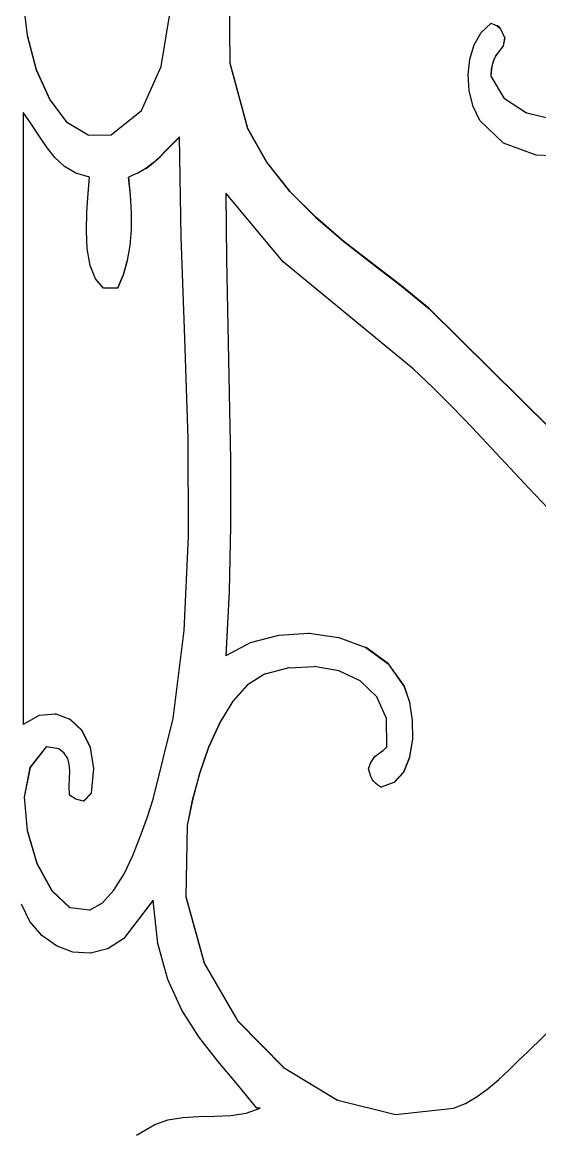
# Model space of a CAD drawing. Header units: inches. Extents: x 3672 to 10975, y -27382 to -746.
# Drawn here: x 4386.68 to 4390.43, y -26993.52 to -26985.46 of the extents above; entities that cross this region are included whole.
import ezdxf

# ---------------------------------------------------------------- set-up
doc = ezdxf.new("R2010")
doc.units = ezdxf.units.IN
doc.header["$LTSCALE"] = 17
doc.header["$MEASUREMENT"] = 0

msp = doc.modelspace()

# ---------------------------------------------------------------- linework, layer by layer
for p, q in [((4388.1797, -26985.2311), (4388.1838, -26985.7599)), ((4388.186, -26985.7599), (4388.1818, -26985.2311)), ((4386.6859, -26985.298), (4386.7154, -26985.5584)), ((4386.7176, -26985.5584), (4386.6881, -26985.298)), ((4387.6876, -26985.784), (4387.7528, -26985.3864)), ((4390.005, -26985.5373), (4390.0748, -26985.4723)), ((4390.0769, -26985.4723), (4390.0748, -26985.4723)), ((4390.1017, -26985.4803), (4390.0769, -26985.4723)), ((4390.1039, -26985.4803), (4390.1017, -26985.4803)), ((4390.1039, -26985.4803), (4390.1211, -26985.4893)), ((4390.1232, -26985.4893), (4390.1211, -26985.4893)), ((4390.1211, -26985.4893), (4390.1348, -26985.4999)), ((4390.137, -26985.4999), (4390.1232, -26985.4893)), ((4386.7176, -26985.5584), (4386.7154, -26985.5584)), ((4386.7154, -26985.5584), (4386.7818, -26985.808)), ((4386.784, -26985.808), (4386.7176, -26985.5584)), ((4389.9541, -26985.6252), (4390.005, -26985.5373)), ((4390.137, -26985.4999), (4390.1348, -26985.4999)), ((4390.1348, -26985.4999), (4390.1451, -26985.513)), ((4390.1473, -26985.513), (4390.137, -26985.4999)), ((4390.1451, -26985.513), (4390.154, -26985.5293)), ((4390.1473, -26985.513), (4390.1451, -26985.513)), ((4390.1561, -26985.5293), (4390.1473, -26985.513)), ((4390.1561, -26985.5293), (4390.154, -26985.5293)), ((4390.154, -26985.5293), (4390.1635, -26985.5497)), ((4390.1657, -26985.5497), (4390.1561, -26985.5293)), ((4390.1657, -26985.5497), (4390.1635, -26985.5497)), ((4390.1635, -26985.5497), (4390.1758, -26985.5748)), ((4390.1779, -26985.5748), (4390.1657, -26985.5497)), ((4389.9225, -26985.7294), (4389.9541, -26985.6252)), ((4390.1645, -26985.6334), (4390.1446, -26985.6612)), ((4390.1467, -26985.6612), (4390.1667, -26985.6334)), ((4390.1758, -26985.5748), (4390.1645, -26985.6334)), ((4390.1667, -26985.6334), (4390.1645, -26985.6334)), ((4390.1667, -26985.6334), (4390.1779, -26985.5748)), ((4390.1779, -26985.5748), (4390.1758, -26985.5748)), ((4389.9105, -26985.8432), (4389.9225, -26985.7294)), ((4390.0972, -26985.7316), (4390.0866, -26985.7619)), ((4390.0888, -26985.7619), (4390.0994, -26985.7316)), ((4390.1106, -26985.707), (4390.0972, -26985.7316)), ((4390.0994, -26985.7316), (4390.0972, -26985.7316)), ((4390.0994, -26985.7316), (4390.1128, -26985.707)), ((4390.1265, -26985.6847), (4390.1106, -26985.707)), ((4390.1128, -26985.707), (4390.1106, -26985.707)), ((4390.1128, -26985.707), (4390.1287, -26985.6847)), ((4390.1446, -26985.6612), (4390.1265, -26985.6847)), ((4390.1287, -26985.6847), (4390.1265, -26985.6847)), ((4390.1287, -26985.6847), (4390.1467, -26985.6612)), ((4390.1467, -26985.6612), (4390.1446, -26985.6612)), ((4386.784, -26985.808), (4386.7818, -26985.808)), ((4386.7818, -26985.808), (4386.8805, -26986.0257)), ((4386.8827, -26986.0257), (4386.784, -26985.808)), ((4387.5441, -26986.1017), (4387.6876, -26985.784)), ((4388.1838, -26985.7599), (4388.3133, -26986.2336)), ((4388.186, -26985.7599), (4388.1838, -26985.7599)), ((4388.3155, -26986.2336), (4388.186, -26985.7599)), ((4390.079, -26985.8012), (4390.0748, -26985.853)), ((4390.0769, -26985.853), (4390.0812, -26985.8012)), ((4390.0866, -26985.7619), (4390.079, -26985.8012)), ((4390.0812, -26985.8012), (4390.079, -26985.8012)), ((4390.0812, -26985.8012), (4390.0888, -26985.7619)), ((4390.0888, -26985.7619), (4390.0866, -26985.7619)), ((4389.9185, -26985.9599), (4389.9105, -26985.8432)), ((4390.0769, -26985.853), (4390.0748, -26985.853)), ((4390.0748, -26985.853), (4390.1719, -26986.0143)), ((4390.1741, -26986.0143), (4390.0769, -26985.853)), ((4389.947, -26986.0727), (4389.9185, -26985.9599)), ((4386.8805, -26986.0257), (4387.0071, -26986.1905)), ((4386.8827, -26986.0257), (4386.8805, -26986.0257)), ((4387.0092, -26986.1905), (4386.8827, -26986.0257)), ((4390.1741, -26986.0143), (4390.1719, -26986.0143)), ((4390.1741, -26986.0143), (4390.3345, -26986.118)), ((4386.6865, -26986.1165), (4386.6865, -26990.552)), ((4386.6886, -26986.1195), (4386.6865, -26986.1165)), ((4386.6886, -26990.5508), (4386.6886, -26986.1195)), ((4386.7449, -26986.1985), (4386.6886, -26986.1195)), ((4387.326, -26986.2775), (4387.5441, -26986.1017)), ((4389.9962, -26986.175), (4389.947, -26986.0727)), ((4390.3366, -26986.118), (4390.3345, -26986.118)), ((4390.3366, -26986.118), (4390.5368, -26986.1669)), ((4386.7999, -26986.2834), (4386.7449, -26986.1985)), ((4387.0092, -26986.1905), (4387.0071, -26986.1905)), ((4387.1571, -26986.2815), (4387.0092, -26986.1905)), ((4390.1682, -26986.3399), (4389.9962, -26986.175)), ((4386.8555, -26986.3663), (4386.7999, -26986.2834)), ((4387.1571, -26986.2815), (4387.326, -26986.2775)), ((4387.8197, -26986.2921), (4387.7709, -26986.3414)), ((4387.773, -26986.3414), (4387.8197, -26986.2943)), ((4387.8197, -26986.2943), (4387.8197, -26986.2921)), ((4387.8331, -26987.0183), (4387.8197, -26986.2943)), ((4388.3155, -26986.2336), (4388.3133, -26986.2336)), ((4388.3133, -26986.2336), (4388.4511, -26986.4765)), ((4388.4533, -26986.4765), (4388.3155, -26986.2336)), ((4386.9161, -26986.4427), (4386.8555, -26986.3663)), ((4387.7709, -26986.3414), (4387.724, -26986.3902)), ((4387.7261, -26986.3902), (4387.773, -26986.3414)), ((4387.773, -26986.3414), (4387.7709, -26986.3414)), ((4390.4034, -26986.426), (4390.1682, -26986.3399)), ((4386.9857, -26986.5077), (4386.9161, -26986.4427)), ((4387.677, -26986.4372), (4387.628, -26986.4813)), ((4387.6302, -26986.4813), (4387.6792, -26986.4372)), ((4387.724, -26986.3902), (4387.677, -26986.4372)), ((4387.6792, -26986.4372), (4387.677, -26986.4372)), ((4387.6792, -26986.4372), (4387.7261, -26986.3902)), ((4387.7261, -26986.3902), (4387.724, -26986.3902)), ((4390.6734, -26986.4392), (4390.4034, -26986.426)), ((4387.0686, -26986.5566), (4386.9857, -26986.5077)), ((4387.5751, -26986.5214), (4387.5183, -26986.5563)), ((4387.628, -26986.4813), (4387.5751, -26986.5214)), ((4387.5772, -26986.5214), (4387.5751, -26986.5214)), ((4387.5772, -26986.5214), (4387.6302, -26986.4813)), ((4387.6302, -26986.4813), (4387.628, -26986.4813)), ((4388.4511, -26986.4765), (4388.6182, -26986.6892)), ((4388.4533, -26986.4765), (4388.4511, -26986.4765)), ((4388.6203, -26986.6892), (4388.4533, -26986.4765)), ((4387.1689, -26986.5849), (4387.0686, -26986.5566)), ((4387.1577, -26986.7044), (4387.1689, -26986.5849)), ((4387.4494, -26986.5849), (4387.4635, -26986.7159)), ((4387.4516, -26986.5849), (4387.4494, -26986.5849)), ((4387.5162, -26986.5563), (4387.4516, -26986.5849)), ((4387.4657, -26986.7159), (4387.4516, -26986.5849)), ((4387.5183, -26986.5563), (4387.5162, -26986.5563)), ((4388.6182, -26986.6892), (4388.8068, -26986.8785)), ((4388.6203, -26986.6892), (4388.6182, -26986.6892)), ((4388.8089, -26986.8785), (4388.6203, -26986.6892)), ((4387.1485, -26986.8369), (4387.1577, -26986.7044)), ((4387.4657, -26986.7159), (4387.4635, -26986.7159)), ((4387.4635, -26986.7159), (4387.4703, -26986.8424)), ((4387.4725, -26986.8424), (4387.4657, -26986.7159)), ((4388.1562, -26986.702), (4388.1604, -26987.1821)), ((4388.1584, -26986.7046), (4388.1562, -26986.702)), ((4388.1626, -26987.1821), (4388.1584, -26986.7046)), ((4388.5714, -26987.1997), (4388.1584, -26986.7046)), ((4387.1454, -26986.9735), (4387.1485, -26986.8369)), ((4387.4703, -26986.8424), (4387.4692, -26986.9639)), ((4387.4725, -26986.8424), (4387.4703, -26986.8424)), ((4387.4714, -26986.9639), (4387.4725, -26986.8424)), ((4388.8068, -26986.8785), (4389.0094, -26987.0511)), ((4388.8089, -26986.8785), (4388.8068, -26986.8785)), ((4389.0116, -26987.0511), (4388.8089, -26986.8785)), ((4387.152, -26987.1058), (4387.1454, -26986.9735)), ((4387.4692, -26986.9639), (4387.4594, -26987.08)), ((4387.4616, -26987.08), (4387.4714, -26986.9639)), ((4387.4714, -26986.9639), (4387.4692, -26986.9639)), ((4387.8588, -26987.7515), (4387.8331, -26987.0183)), ((4387.4594, -26987.08), (4387.4403, -26987.19)), ((4387.4424, -26987.19), (4387.4616, -26987.08)), ((4387.4616, -26987.08), (4387.4594, -26987.08)), ((4389.0116, -26987.0511), (4389.0094, -26987.0511)), ((4389.0094, -26987.0511), (4389.2186, -26987.2138)), ((4389.2207, -26987.2138), (4389.0116, -26987.0511)), ((4387.1724, -26987.225), (4387.152, -26987.1058)), ((4388.1604, -26987.1821), (4388.1699, -26987.6657)), ((4388.1626, -26987.1821), (4388.1604, -26987.1821)), ((4388.1721, -26987.6657), (4388.1626, -26987.1821)), ((4387.2104, -26987.3227), (4387.1724, -26987.225)), ((4387.4403, -26987.19), (4387.411, -26987.2935)), ((4387.4131, -26987.2935), (4387.4424, -26987.19)), ((4387.4424, -26987.19), (4387.4403, -26987.19)), ((4389.5138, -26987.9756), (4388.5714, -26987.1997)), ((4389.2186, -26987.2138), (4389.4266, -26987.3733)), ((4389.2207, -26987.2138), (4389.2186, -26987.2138)), ((4389.4288, -26987.3733), (4389.2207, -26987.2138)), ((4387.2699, -26987.39), (4387.2104, -26987.3227)), ((4387.411, -26987.2935), (4387.3709, -26987.39)), ((4387.373, -26987.39), (4387.4131, -26987.2935)), ((4387.4131, -26987.2935), (4387.411, -26987.2935)), ((4387.3709, -26987.39), (4387.2699, -26987.39)), ((4387.373, -26987.39), (4387.3709, -26987.39)), ((4389.4288, -26987.3733), (4389.4266, -26987.3733)), ((4389.4266, -26987.3733), (4389.626, -26987.5364)), ((4389.6282, -26987.5364), (4389.4288, -26987.3733)), ((4389.626, -26987.5364), (4390.5123, -26988.4148)), ((4389.6282, -26987.5364), (4389.626, -26987.5364)), ((4390.5124, -26988.4126), (4389.6282, -26987.5364)), ((4388.1699, -26987.6657), (4388.1806, -26988.1506)), ((4388.1721, -26987.6657), (4388.1699, -26987.6657)), ((4388.1828, -26988.1506), (4388.1721, -26987.6657)), ((4387.8815, -26988.4796), (4387.8588, -26987.7515)), ((4389.6586, -26988.1128), (4389.5138, -26987.9756)), ((4389.8005, -26988.2545), (4389.6586, -26988.1128)), ((4388.1806, -26988.1506), (4388.1886, -26988.6342)), ((4388.1828, -26988.1506), (4388.1806, -26988.1506)), ((4388.1907, -26988.6342), (4388.1828, -26988.1506)), ((4389.9401, -26988.3995), (4389.8005, -26988.2545)), ((4390.0781, -26988.5464), (4389.9401, -26988.3995)), ((4387.8853, -26989.1902), (4387.8815, -26988.4796)), ((4390.2153, -26988.6939), (4390.0781, -26988.5464)), ((4388.1886, -26988.6342), (4388.1898, -26989.1143)), ((4388.1907, -26988.6342), (4388.1886, -26988.6342)), ((4388.192, -26989.1143), (4388.1907, -26988.6342)), ((4390.3524, -26988.8407), (4390.2153, -26988.6939)), ((4390.4899, -26988.9857), (4390.3524, -26988.8407)), ((4388.1898, -26989.1143), (4388.1804, -26989.5884)), ((4388.1825, -26989.5884), (4388.192, -26989.1143)), ((4388.192, -26989.1143), (4388.1898, -26989.1143)), ((4387.8549, -26989.871), (4387.8853, -26989.1902)), ((4388.1804, -26989.5884), (4388.1562, -26990.0543)), ((4388.1585, -26990.0531), (4388.1825, -26989.5884)), ((4388.1825, -26989.5884), (4388.1804, -26989.5884)), ((4387.7746, -26990.5096), (4387.8549, -26989.871)), ((4388.3338, -26989.9583), (4388.5393, -26989.9037)), ((4388.5393, -26989.9037), (4388.7574, -26989.8913)), ((4388.7596, -26989.8913), (4388.7574, -26989.8913)), ((4388.7596, -26989.8913), (4388.9726, -26989.9216)), ((4388.9748, -26989.9216), (4388.9726, -26989.9216)), ((4388.9748, -26989.9216), (4389.1695, -26989.995)), ((4388.1585, -26990.0531), (4388.3338, -26989.9583)), ((4389.1695, -26989.995), (4389.3326, -26990.1123)), ((4389.1717, -26989.995), (4389.1695, -26989.995)), ((4389.3348, -26990.1123), (4389.1717, -26989.995)), ((4388.1562, -26990.0543), (4388.1585, -26990.0531)), ((4388.6121, -26990.1405), (4388.4389, -26990.1861)), ((4388.6143, -26990.1405), (4388.6121, -26990.1405)), ((4388.6143, -26990.1405), (4388.796, -26990.1327)), ((4388.9736, -26990.1642), (4388.796, -26990.1327)), ((4389.3326, -26990.1123), (4389.4465, -26990.2739)), ((4389.3348, -26990.1123), (4389.3326, -26990.1123)), ((4389.4486, -26990.2739), (4389.3348, -26990.1123)), ((4388.4367, -26990.1861), (4388.3165, -26990.2621)), ((4388.4389, -26990.1861), (4388.4367, -26990.1861)), ((4389.1299, -26990.2366), (4388.9736, -26990.1642)), ((4389.2502, -26990.3511), (4389.1299, -26990.2366)), ((4388.3143, -26990.2621), (4388.2057, -26990.3832)), ((4388.2079, -26990.3832), (4388.3165, -26990.2621)), ((4388.3165, -26990.2621), (4388.3143, -26990.2621)), ((4389.4465, -26990.2739), (4389.4855, -26990.39)), ((4389.4486, -26990.2739), (4389.4465, -26990.2739)), ((4389.4876, -26990.39), (4389.4486, -26990.2739)), ((4388.2057, -26990.3832), (4388.1111, -26990.5386)), ((4388.1133, -26990.5386), (4388.2079, -26990.3832)), ((4388.2079, -26990.3832), (4388.2057, -26990.3832)), ((4389.3195, -26990.5095), (4389.2502, -26990.3511)), ((4389.4855, -26990.39), (4389.5062, -26990.5224)), ((4389.4876, -26990.39), (4389.4855, -26990.39)), ((4389.5083, -26990.5224), (4389.4876, -26990.39)), ((4386.6886, -26990.5508), (4386.8051, -26990.4855)), ((4386.8051, -26990.4855), (4386.9209, -26990.4748)), ((4386.9231, -26990.4748), (4386.9209, -26990.4748)), ((4386.9231, -26990.4748), (4387.026, -26990.5138)), ((4386.6865, -26990.552), (4386.6886, -26990.5508)), ((4387.0282, -26990.5138), (4387.026, -26990.5138)), ((4387.026, -26990.5138), (4387.1124, -26990.5967)), ((4387.1146, -26990.5967), (4387.0282, -26990.5138)), ((4387.6289, -26991.0937), (4387.7746, -26990.5096)), ((4388.1111, -26990.5386), (4388.0307, -26990.7172)), ((4388.0329, -26990.7172), (4388.1133, -26990.5386)), ((4388.1133, -26990.5386), (4388.1111, -26990.5386)), ((4389.3231, -26990.7131), (4389.3195, -26990.5095)), ((4389.5062, -26990.5224), (4389.507, -26990.659)), ((4389.5083, -26990.5224), (4389.5062, -26990.5224)), ((4389.5092, -26990.659), (4389.5083, -26990.5224)), ((4387.1124, -26990.5967), (4387.1722, -26990.7176)), ((4387.1146, -26990.5967), (4387.1124, -26990.5967)), ((4387.1744, -26990.7176), (4387.1146, -26990.5967)), ((4386.8548, -26990.7131), (4386.7371, -26990.8641)), ((4386.7392, -26990.8641), (4386.8567, -26990.7134)), ((4386.8567, -26990.7134), (4386.8548, -26990.7131)), ((4386.9445, -26990.7277), (4386.8567, -26990.7134)), ((4387.1722, -26990.7176), (4387.1975, -26990.8706)), ((4387.1744, -26990.7176), (4387.1722, -26990.7176)), ((4387.1996, -26990.8706), (4387.1744, -26990.7176)), ((4388.0307, -26990.7172), (4387.9646, -26990.9083)), ((4387.9667, -26990.9083), (4388.0329, -26990.7172)), ((4388.0329, -26990.7172), (4388.0307, -26990.7172)), ((4389.2967, -26990.7371), (4389.3231, -26990.7131)), ((4389.507, -26990.659), (4389.4888, -26990.772)), ((4389.4913, -26990.7702), (4389.5092, -26990.659)), ((4389.5092, -26990.659), (4389.507, -26990.659)), ((4386.9854, -26990.7604), (4386.9445, -26990.7277)), ((4387.0098, -26990.7985), (4386.9854, -26990.7604)), ((4387.0215, -26990.842), (4387.0098, -26990.7985)), ((4389.204, -26990.8333), (4389.2197, -26990.8047)), ((4389.2197, -26990.8047), (4389.236, -26990.7845)), ((4389.236, -26990.7845), (4389.2539, -26990.769)), ((4389.2539, -26990.769), (4389.2738, -26990.7545)), ((4389.2738, -26990.7545), (4389.2967, -26990.7371)), ((4389.4863, -26990.7877), (4389.4423, -26990.8964)), ((4389.4445, -26990.8964), (4389.4884, -26990.7877)), ((4389.4888, -26990.772), (4389.4863, -26990.7877)), ((4389.4884, -26990.7877), (4389.4863, -26990.7877)), ((4389.4884, -26990.7877), (4389.4913, -26990.7702)), ((4389.4888, -26990.772), (4389.4913, -26990.7702)), ((4386.7371, -26990.8641), (4386.6953, -26991.0782)), ((4386.6974, -26991.0782), (4386.7392, -26990.8641)), ((4386.7392, -26990.8641), (4386.7371, -26990.8641)), ((4387.0248, -26990.8906), (4387.0215, -26990.842)), ((4387.1975, -26990.8706), (4387.1801, -26991.0498)), ((4387.1823, -26991.0498), (4387.1996, -26990.8706)), ((4387.1996, -26990.8706), (4387.1975, -26990.8706)), ((4389.1884, -26990.8741), (4389.204, -26990.8333)), ((4389.1982, -26990.9041), (4389.1884, -26990.8741)), ((4387.0215, -26991.002), (4387.0234, -26990.944)), ((4387.0234, -26990.944), (4387.0248, -26990.8906)), ((4387.9646, -26990.9083), (4387.9129, -26991.1009)), ((4387.915, -26991.1009), (4387.9667, -26990.9083)), ((4387.9667, -26990.9083), (4387.9646, -26990.9083)), ((4389.207, -26990.9282), (4389.1982, -26990.9041)), ((4389.2159, -26990.9476), (4389.207, -26990.9282)), ((4389.2262, -26990.9638), (4389.2159, -26990.9476)), ((4389.2392, -26990.9779), (4389.2262, -26990.9638)), ((4389.4423, -26990.8964), (4389.3735, -26990.9732)), ((4389.3757, -26990.9732), (4389.4445, -26990.8964)), ((4389.4445, -26990.8964), (4389.4423, -26990.8964)), ((4387.0231, -26991.0644), (4387.0215, -26991.002)), ((4389.2561, -26990.9915), (4389.2392, -26990.9779)), ((4389.2782, -26991.0059), (4389.2561, -26990.9915)), ((4389.2804, -26991.0059), (4389.2782, -26991.0059)), ((4389.2796, -26991.0054), (4389.2804, -26991.0059)), ((4389.3735, -26990.9732), (4389.2804, -26991.0059)), ((4389.3757, -26990.9732), (4389.3735, -26990.9732)), ((4386.6953, -26991.0782), (4386.7163, -26991.3211)), ((4386.6974, -26991.0782), (4386.6953, -26991.0782)), ((4386.7185, -26991.3211), (4386.6974, -26991.0782)), ((4387.0679, -26991.0937), (4387.0231, -26991.0644)), ((4387.124, -26991.1083), (4387.0679, -26991.0937)), ((4387.1801, -26991.0498), (4387.124, -26991.1083)), ((4387.1262, -26991.1083), (4387.124, -26991.1083)), ((4387.1262, -26991.1083), (4387.1823, -26991.0498)), ((4387.1823, -26991.0498), (4387.1801, -26991.0498)), ((4387.587, -26991.22), (4387.6289, -26991.0937)), ((4387.9129, -26991.1009), (4387.8758, -26991.284)), ((4387.8779, -26991.284), (4387.915, -26991.1009)), ((4387.915, -26991.1009), (4387.9129, -26991.1009)), ((4387.5384, -26991.3589), (4387.587, -26991.22)), ((4387.8758, -26991.284), (4387.8661, -26991.8006)), ((4387.8682, -26991.8006), (4387.8779, -26991.284)), ((4387.8779, -26991.284), (4387.8758, -26991.284)), ((4386.7185, -26991.3211), (4386.7163, -26991.3211)), ((4386.7163, -26991.3211), (4386.7872, -26991.5587)), ((4386.7894, -26991.5587), (4386.7185, -26991.3211)), ((4387.4822, -26991.5006), (4387.5384, -26991.3589)), ((4387.4179, -26991.6353), (4387.4822, -26991.5006)), ((4386.7872, -26991.5587), (4386.8949, -26991.757)), ((4386.7894, -26991.5587), (4386.7872, -26991.5587)), ((4386.8971, -26991.757), (4386.7894, -26991.5587)), ((4387.3447, -26991.7532), (4387.4179, -26991.6353)), ((4386.8971, -26991.757), (4386.8949, -26991.757)), ((4386.8949, -26991.757), (4387.0265, -26991.8817)), ((4387.0287, -26991.8817), (4386.8971, -26991.757)), ((4387.262, -26991.8443), (4387.3447, -26991.7532)), ((4386.7351, -26991.9803), (4386.6753, -26991.8549)), ((4387.1689, -26991.8988), (4387.262, -26991.8443)), ((4387.6289, -26991.8256), (4387.4158, -26992.1038)), ((4387.4179, -26992.1038), (4387.6292, -26991.8281)), ((4387.6292, -26991.8281), (4387.6289, -26991.8256)), ((4387.6638, -26992.1385), (4387.6292, -26991.8281)), ((4387.8661, -26991.8006), (4387.998, -26992.2807)), ((4387.8682, -26991.8006), (4387.8661, -26991.8006)), ((4388.0001, -26992.2807), (4387.8682, -26991.8006)), ((4387.0287, -26991.8817), (4387.0265, -26991.8817)), ((4387.1689, -26991.8988), (4387.0287, -26991.8817)), ((4386.8216, -26992.0824), (4386.7351, -26991.9803)), ((4386.9278, -26992.1573), (4386.8216, -26992.0824)), ((4387.0471, -26992.2009), (4386.9278, -26992.1573)), ((4387.4158, -26992.1038), (4387.3, -26992.1781)), ((4387.4179, -26992.1038), (4387.4158, -26992.1038)), ((4387.7358, -26992.4004), (4387.6638, -26992.1385)), ((4387.1727, -26992.2092), (4387.0471, -26992.2009)), ((4387.1749, -26992.2092), (4387.1727, -26992.2092)), ((4387.2978, -26992.1781), (4387.1749, -26992.2092)), ((4387.3, -26992.1781), (4387.2978, -26992.1781)), ((4387.998, -26992.2807), (4388.2436, -26992.7014)), ((4388.0001, -26992.2807), (4387.998, -26992.2807)), ((4388.2457, -26992.7014), (4388.0001, -26992.2807)), ((4387.8371, -26992.6224), (4387.7358, -26992.4004)), ((4387.9601, -26992.8156), (4387.8371, -26992.6224)), ((4388.2436, -26992.7014), (4388.575, -26993.04)), ((4388.2457, -26992.7014), (4388.2436, -26992.7014)), ((4388.5771, -26993.04), (4388.2457, -26992.7014)), ((4390.344, -26992.9235), (4390.5629, -26992.7098)), ((4388.0968, -26992.9911), (4387.9601, -26992.8156)), ((4390.2763, -26992.9882), (4390.344, -26992.9235)), ((4388.2396, -26993.16), (4388.0968, -26992.9911)), ((4388.5771, -26993.04), (4388.575, -26993.04)), ((4388.5771, -26993.04), (4388.9644, -26993.2734)), ((4390.1327, -26993.1249), (4390.2059, -26993.0564)), ((4390.2059, -26993.0564), (4390.2763, -26992.9882)), ((4390.0563, -26993.1902), (4390.1327, -26993.1249)), ((4388.3806, -26993.3334), (4388.2396, -26993.16)), ((4389.9765, -26993.249), (4390.0563, -26993.1902)), ((4388.9665, -26993.2734), (4388.9644, -26993.2734)), ((4388.9665, -26993.2734), (4389.3838, -26993.3789)), ((4389.8055, -26993.3334), (4389.893, -26993.2978)), ((4389.893, -26993.2978), (4389.9765, -26993.249)), ((4388.0757, -26993.3917), (4388.1916, -26993.3856)), ((4388.1916, -26993.3856), (4388.3021, -26993.3686)), ((4388.3021, -26993.3686), (4388.4031, -26993.3334)), ((4388.4031, -26993.3334), (4388.3806, -26993.3334)), ((4389.3838, -26993.3789), (4389.8055, -26993.3334)), ((4387.5086, -26993.5272), (4387.6401, -26993.4506)), ((4387.6401, -26993.4506), (4387.7365, -26993.4162)), ((4387.7365, -26993.4162), (4387.844, -26993.3998)), ((4387.844, -26993.3998), (4387.9584, -26993.394)), ((4387.9584, -26993.394), (4388.0757, -26993.3917))]:
    msp.add_line(p, q)

doc.saveas('drawing.dxf')
